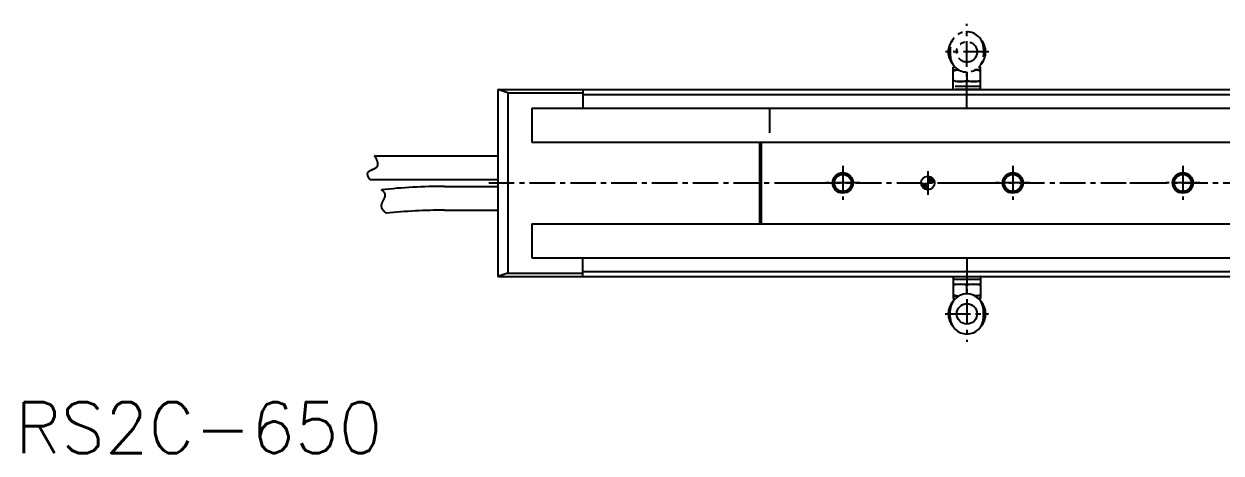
# Model space of a CAD drawing. Extents: x -697 to 364, y 95 to 519.
# Drawn here: x -660.4 to -308.3, y 94.6 to 220.7 of the extents above; entities that cross this region are included whole.
import ezdxf

# ---------------------------------------------------------------- set-up
doc = ezdxf.new("R2010")
doc.units = 0
for name, pattern in [('CENTER', [12, 7.5, -1.5, 1.5, -1.5]), ('CONTINOUS', [0]), ('PHANTOM', [15, 7.5, -1.5, 1.5, -1.5, 1.5, -1.5])]:
    doc.linetypes.add(name, pattern=pattern)
doc.layers.get('0').update_dxf_attribs({"linetype": 'CONTINUOUS'})
doc.layers.add('CENTER', color=1, linetype='CENTER')
doc.styles.get("Standard").update_dxf_attribs({"font": 'txt', "bigfont": 'EXTFONT'})

# ---------------------------------------------------------------- blocks, each defined once
blk = doc.blocks.new('*X7')
at = {"color": 0, "linetype": 'CONTINOUS'}
for p, q in [((-396.51, 173.81), (-396.36, 173.96)), ((-396.45, 173.43), (-395.91, 173.96)), ((-396.33, 173.1), (-395.47, 173.96)), ((-396.16, 172.82), (-395.02, 173.96)), ((-395.96, 172.58), (-394.57, 173.96)), ((-395.72, 172.37), (-394.52, 173.57)), ((-395.45, 172.19), (-394.52, 173.12)), ((-395.13, 172.06), (-394.52, 172.68)), ((-394.52, 175.81), (-394.37, 175.96)), ((-394.52, 175.36), (-393.99, 175.89)), ((-394.52, 174.91), (-393.66, 175.77)), ((-394.52, 174.46), (-393.38, 175.6)), ((-394.52, 174.02), (-393.13, 175.4)), ((-394.13, 173.96), (-392.92, 175.17)), ((-393.68, 173.96), (-392.75, 174.89)), ((-393.23, 173.96), (-392.62, 174.58)), ((-392.78, 173.96), (-392.53, 174.21)), ((-394.77, 171.98), (-394.52, 172.23))]:
    blk.add_line(p, q, dxfattribs=at)

msp = doc.modelspace()

# ---------------------------------------------------------------- linework, layer by layer
at = {"color": 3, "linetype": 'PHANTOM'}
for p, q in [((-387.92, 213.46), (-387.92, 211.46)), ((-378.12, 213.46), (-378.12, 211.46)), ((-387.02, 207.96), (-386.65, 208.17)), ((-387.02, 207.96), (-386.45, 207.96)), ((-387.02, 201.46), (-387.02, 207.96)), ((-379.02, 207.96), (-379.59, 207.96)), ((-379.02, 207.96), (-379.39, 208.17)), ((-379.02, 201.46), (-379.02, 207.96)), ((-387.02, 207.16), (-385.37, 207.16)), ((-383.02, 206.56), (-383.02, 204.12)), ((-379.02, 207.16), (-380.67, 207.16)), ((-379.02, 203.76), (-387.02, 203.76)), ((-379.02, 202.26), (-387.02, 202.26)), ((-379.02, 201.46), (-387.02, 201.46))]:
    msp.add_line(p, q, dxfattribs=at)
at = {"color": 7, "linetype": 'CONTINOUS'}
for p, q in [((-521.02, 201.46), (-521.02, 146.46)), ((-521.02, 201.46), (358.98, 201.46)), ((-518.02, 200.46), (-521.02, 201.46)), ((-496.02, 201.46), (-496.02, 195.96)), ((-518.02, 200.46), (-518.02, 147.46)), ((-518.02, 200.46), (-496.02, 200.46)), ((-496.02, 199.96), (334.98, 199.96)), ((-511.02, 195.96), (-511.02, 185.96)), ((-511.02, 195.96), (354.48, 195.96)), ((-511.02, 185.96), (354.48, 185.96)), ((-444.02, 185.96), (-444.02, 161.96)), ((-443.52, 185.96), (-443.52, 161.96)), ((-557.28, 181.96), (-521.02, 181.96)), ((-558.63, 174.96), (-521.02, 174.96)), ((-536.69, 172.96), (-521.02, 172.96)), ((-536.69, 165.96), (-521.02, 165.96)), ((-511.02, 161.96), (354.48, 161.96)), ((-511.02, 161.96), (-511.02, 151.96)), ((-511.02, 151.96), (354.48, 151.96)), ((-496.02, 146.46), (-496.02, 151.96)), ((-496.02, 147.96), (334.98, 147.96)), ((-518.02, 147.46), (-521.02, 146.46)), ((-521.02, 146.46), (358.98, 146.46)), ((-518.02, 147.46), (-496.02, 147.46)), ((-387.02, 146.46), (-387.02, 139.96)), ((-387.02, 146.46), (-379.02, 146.46)), ((-387.02, 145.66), (-379.02, 145.66)), ((-379.02, 146.46), (-379.02, 139.96)), ((-387.02, 144.16), (-379.02, 144.16)), ((-383.02, 141.36), (-383.02, 143.8)), ((-387.02, 140.76), (-385.37, 140.76)), ((-387.02, 139.96), (-386.65, 139.75)), ((-387.02, 139.96), (-386.45, 139.96)), ((-379.02, 140.76), (-380.67, 140.76)), ((-379.02, 139.96), (-379.59, 139.96)), ((-379.02, 139.96), (-379.39, 139.75)), ((-387.92, 134.46), (-387.92, 136.46)), ((-378.12, 134.46), (-378.12, 136.46))]:
    msp.add_line(p, q, dxfattribs=at)
at = {"color": 7, "linetype": 'CENTER'}
for p, q in [((-441.07, 195.69), (-441.07, 188.7)), ((-394.52, 177.45), (-394.52, 170.46))]:
    msp.add_line(p, q, dxfattribs=at)
at = {"color": 7}
for points in [[(-558.63, 174.96, 0), (-558.66, 175, 0), (-558.69, 175.04, 0), (-558.72, 175.08, 0), (-558.74, 175.12, 0), (-558.77, 175.16, 0), (-558.79, 175.2, 0), (-558.82, 175.24, 0), (-558.85, 175.28, 0), (-558.87, 175.32, 0), (-558.9, 175.37, 0), (-558.92, 175.41, 0), (-558.95, 175.45, 0), (-558.97, 175.5, 0), (-558.99, 175.54, 0), (-559.02, 175.59, 0), (-559.04, 175.63, 0), (-559.06, 175.68, 0), (-559.08, 175.73, 0), (-559.11, 175.77, 0), (-559.12, 175.82, 0), (-559.14, 175.86, 0), (-559.16, 175.91, 0), (-559.18, 175.96, 0), (-559.2, 176, 0), (-559.21, 176.05, 0), (-559.23, 176.09, 0), (-559.24, 176.14, 0), (-559.25, 176.19, 0), (-559.26, 176.23, 0), (-559.27, 176.28, 0), (-559.28, 176.32, 0), (-559.29, 176.37, 0), (-559.3, 176.41, 0), (-559.3, 176.46, 0), (-559.31, 176.5, 0), (-559.31, 176.54, 0), (-559.31, 176.59, 0), (-559.31, 176.63, 0), (-559.31, 176.67, 0), (-559.31, 176.71, 0), (-559.3, 176.75, 0), (-559.29, 176.79, 0), (-559.29, 176.83, 0), (-559.28, 176.87, 0), (-559.26, 176.9, 0), (-559.25, 176.94, 0), (-559.24, 176.98, 0), (-559.22, 177.01, 0), (-559.2, 177.04, 0), (-559.18, 177.08, 0), (-559.16, 177.11, 0), (-559.14, 177.14, 0), (-559.11, 177.17, 0), (-559.09, 177.2, 0), (-559.06, 177.23, 0), (-559.03, 177.26, 0), (-559, 177.29, 0), (-558.97, 177.32, 0), (-558.94, 177.35, 0), (-558.9, 177.38, 0), (-558.87, 177.4, 0), (-558.83, 177.43, 0), (-558.8, 177.45, 0), (-558.76, 177.48, 0), (-558.72, 177.5, 0), (-558.68, 177.53, 0), (-558.64, 177.55, 0), (-558.6, 177.58, 0), (-558.56, 177.6, 0), (-558.51, 177.62, 0), (-558.47, 177.65, 0), (-558.43, 177.67, 0), (-558.38, 177.69, 0), (-558.34, 177.71, 0), (-558.29, 177.73, 0), (-558.25, 177.75, 0), (-558.2, 177.78, 0), (-558.15, 177.8, 0), (-558.11, 177.82, 0), (-558.06, 177.84, 0), (-558.01, 177.86, 0), (-557.96, 177.88, 0), (-557.92, 177.9, 0), (-557.87, 177.92, 0), (-557.82, 177.94, 0), (-557.77, 177.96, 0), (-557.73, 177.99, 0), (-557.68, 178.01, 0), (-557.63, 178.03, 0), (-557.58, 178.05, 0), (-557.53, 178.07, 0), (-557.49, 178.09, 0), (-557.44, 178.11, 0), (-557.39, 178.13, 0), (-557.35, 178.16, 0), (-557.3, 178.18, 0), (-557.26, 178.2, 0), (-557.21, 178.22, 0), (-557.17, 178.25, 0), (-557.12, 178.27, 0), (-557.08, 178.29, 0), (-557.04, 178.32, 0), (-557, 178.34, 0), (-556.96, 178.37, 0), (-556.92, 178.39, 0), (-556.88, 178.42, 0), (-556.84, 178.44, 0), (-556.8, 178.47, 0), (-556.77, 178.5, 0), (-556.73, 178.53, 0), (-556.7, 178.55, 0), (-556.66, 178.58, 0), (-556.63, 178.61, 0), (-556.6, 178.64, 0), (-556.57, 178.67, 0), (-556.54, 178.7, 0), (-556.51, 178.74, 0), (-556.49, 178.77, 0), (-556.47, 178.8, 0), (-556.44, 178.84, 0), (-556.42, 178.87, 0), (-556.4, 178.91, 0), (-556.38, 178.94, 0), (-556.37, 178.98, 0), (-556.35, 179.02, 0), (-556.34, 179.05, 0), (-556.33, 179.09, 0), (-556.31, 179.13, 0), (-556.3, 179.17, 0), (-556.29, 179.21, 0), (-556.29, 179.25, 0), (-556.28, 179.29, 0), (-556.27, 179.34, 0), (-556.27, 179.38, 0), (-556.27, 179.42, 0), (-556.27, 179.47, 0), (-556.27, 179.51, 0), (-556.27, 179.56, 0), (-556.27, 179.6, 0), (-556.27, 179.64, 0), (-556.28, 179.69, 0), (-556.28, 179.74, 0), (-556.29, 179.78, 0), (-556.29, 179.83, 0), (-556.3, 179.88, 0), (-556.31, 179.92, 0), (-556.32, 179.97, 0), (-556.33, 180.02, 0), (-556.34, 180.06, 0), (-556.35, 180.11, 0), (-556.36, 180.16, 0), (-556.38, 180.21, 0), (-556.39, 180.25, 0), (-556.41, 180.3, 0), (-556.42, 180.35, 0), (-556.44, 180.4, 0), (-556.46, 180.45, 0), (-556.48, 180.5, 0), (-556.49, 180.54, 0), (-556.51, 180.59, 0), (-556.53, 180.64, 0), (-556.55, 180.69, 0), (-556.57, 180.74, 0), (-556.59, 180.78, 0), (-556.62, 180.83, 0), (-556.64, 180.88, 0), (-556.66, 180.93, 0), (-556.68, 180.97, 0), (-556.71, 181.02, 0), (-556.73, 181.07, 0), (-556.76, 181.11, 0), (-556.78, 181.16, 0), (-556.81, 181.21, 0), (-556.83, 181.25, 0), (-556.86, 181.3, 0), (-556.88, 181.34, 0), (-556.91, 181.39, 0), (-556.93, 181.43, 0), (-556.96, 181.47, 0), (-556.99, 181.52, 0), (-557.01, 181.56, 0), (-557.04, 181.6, 0), (-557.07, 181.65, 0), (-557.09, 181.69, 0), (-557.12, 181.73, 0), (-557.15, 181.77, 0), (-557.17, 181.81, 0), (-557.2, 181.85, 0), (-557.23, 181.89, 0), (-557.25, 181.93, 0), (-557.28, 181.96, 0)], [(-553.79, 165.05, 0), (-553.82, 165.07, 0), (-553.86, 165.09, 0), (-553.89, 165.12, 0), (-553.92, 165.15, 0), (-553.96, 165.17, 0), (-553.99, 165.2, 0), (-554.02, 165.22, 0), (-554.06, 165.25, 0), (-554.09, 165.28, 0), (-554.12, 165.31, 0), (-554.16, 165.34, 0), (-554.19, 165.36, 0), (-554.22, 165.39, 0), (-554.26, 165.42, 0), (-554.29, 165.45, 0), (-554.32, 165.48, 0), (-554.35, 165.51, 0), (-554.38, 165.55, 0), (-554.41, 165.58, 0), (-554.45, 165.61, 0), (-554.48, 165.64, 0), (-554.51, 165.68, 0), (-554.53, 165.71, 0), (-554.57, 165.74, 0), (-554.59, 165.78, 0), (-554.62, 165.81, 0), (-554.65, 165.84, 0), (-554.68, 165.88, 0), (-554.71, 165.91, 0), (-554.73, 165.95, 0), (-554.76, 165.98, 0), (-554.78, 166.02, 0), (-554.81, 166.06, 0), (-554.83, 166.09, 0), (-554.86, 166.13, 0), (-554.88, 166.16, 0), (-554.9, 166.2, 0), (-554.92, 166.24, 0), (-554.95, 166.28, 0), (-554.97, 166.31, 0), (-554.99, 166.35, 0), (-555, 166.39, 0), (-555.02, 166.43, 0), (-555.04, 166.47, 0), (-555.06, 166.5, 0), (-555.08, 166.54, 0), (-555.09, 166.58, 0), (-555.11, 166.62, 0), (-555.12, 166.66, 0), (-555.13, 166.7, 0), (-555.14, 166.74, 0), (-555.15, 166.78, 0), (-555.17, 166.82, 0), (-555.17, 166.86, 0), (-555.18, 166.9, 0), (-555.19, 166.94, 0), (-555.2, 166.98, 0), (-555.2, 167.02, 0), (-555.21, 167.06, 0), (-555.21, 167.1, 0), (-555.21, 167.14, 0), (-555.22, 167.18, 0), (-555.22, 167.22, 0), (-555.22, 167.26, 0), (-555.21, 167.3, 0), (-555.21, 167.34, 0), (-555.21, 167.38, 0), (-555.2, 167.42, 0), (-555.2, 167.46, 0), (-555.19, 167.5, 0), (-555.18, 167.54, 0), (-555.17, 167.58, 0), (-555.17, 167.62, 0), (-555.16, 167.66, 0), (-555.15, 167.7, 0), (-555.13, 167.75, 0), (-555.12, 167.78, 0), (-555.11, 167.83, 0), (-555.1, 167.87, 0), (-555.08, 167.91, 0), (-555.07, 167.95, 0), (-555.05, 167.99, 0), (-555.04, 168.03, 0), (-555.02, 168.07, 0), (-555, 168.11, 0), (-554.99, 168.15, 0), (-554.97, 168.19, 0), (-554.95, 168.23, 0), (-554.93, 168.27, 0), (-554.91, 168.31, 0), (-554.9, 168.35, 0), (-554.88, 168.4, 0), (-554.86, 168.44, 0), (-554.84, 168.48, 0), (-554.82, 168.52, 0), (-554.8, 168.56, 0), (-554.78, 168.6, 0), (-554.76, 168.64, 0), (-554.74, 168.68, 0), (-554.71, 168.72, 0), (-554.69, 168.76, 0), (-554.67, 168.8, 0), (-554.65, 168.84, 0), (-554.63, 168.88, 0), (-554.61, 168.92, 0), (-554.59, 168.96, 0), (-554.57, 169, 0), (-554.55, 169.04, 0), (-554.53, 169.08, 0), (-554.51, 169.12, 0), (-554.49, 169.16, 0), (-554.47, 169.2, 0), (-554.45, 169.24, 0), (-554.43, 169.28, 0), (-554.41, 169.32, 0), (-554.39, 169.36, 0), (-554.37, 169.4, 0), (-554.35, 169.44, 0), (-554.34, 169.48, 0), (-554.32, 169.52, 0), (-554.3, 169.56, 0), (-554.29, 169.6, 0), (-554.27, 169.64, 0), (-554.25, 169.68, 0), (-554.24, 169.72, 0), (-554.23, 169.75, 0), (-554.21, 169.79, 0), (-554.2, 169.83, 0), (-554.19, 169.87, 0), (-554.18, 169.91, 0), (-554.17, 169.95, 0), (-554.16, 169.99, 0), (-554.15, 170.03, 0), (-554.14, 170.06, 0), (-554.13, 170.1, 0), (-554.13, 170.14, 0), (-554.12, 170.18, 0), (-554.12, 170.22, 0), (-554.11, 170.26, 0), (-554.11, 170.29, 0), (-554.11, 170.33, 0), (-554.11, 170.37, 0), (-554.11, 170.41, 0), (-554.11, 170.44, 0), (-554.11, 170.48, 0), (-554.12, 170.52, 0), (-554.12, 170.56, 0), (-554.13, 170.59, 0), (-554.14, 170.63, 0), (-554.14, 170.67, 0), (-554.15, 170.7, 0), (-554.17, 170.74, 0), (-554.18, 170.78, 0), (-554.19, 170.81, 0), (-554.21, 170.85, 0), (-554.22, 170.88, 0), (-554.24, 170.92, 0), (-554.26, 170.96, 0), (-554.28, 170.99, 0), (-554.3, 171.03, 0), (-554.32, 171.06, 0), (-554.34, 171.1, 0), (-554.37, 171.13, 0), (-554.39, 171.16, 0), (-554.42, 171.2, 0), (-554.44, 171.23, 0), (-554.47, 171.26, 0), (-554.5, 171.3, 0), (-554.52, 171.33, 0), (-554.55, 171.36, 0), (-554.58, 171.39, 0), (-554.61, 171.43, 0), (-554.65, 171.46, 0), (-554.68, 171.49, 0), (-554.71, 171.52, 0), (-554.74, 171.55, 0), (-554.77, 171.58, 0), (-554.81, 171.6, 0), (-554.84, 171.63, 0), (-554.88, 171.66, 0), (-554.91, 171.69, 0), (-554.95, 171.71, 0), (-554.98, 171.74, 0), (-555.02, 171.76, 0), (-555.05, 171.79, 0), (-555.09, 171.81, 0), (-555.12, 171.84, 0), (-555.16, 171.86, 0), (-555.19, 171.88, 0), (-555.23, 171.91, 0), (-555.27, 171.93, 0)]]:
    msp.add_polyline3d(points, dxfattribs=at)
at = {"color": 3, "linetype": 'PHANTOM'}
msp.add_circle((-383.02, 212.46), 3, dxfattribs=at)
at = {"color": 7, "linetype": 'CONTINOUS'}
for centre, radius in [((-419.52, 173.96), 3), ((-419.52, 173.96), 2.5), ((-369.52, 173.96), 3), ((-369.52, 173.96), 2.5), ((-319.52, 173.96), 3), ((-319.52, 173.96), 2.5), ((-383.02, 135.46), 3)]:
    msp.add_circle(centre, radius, dxfattribs=at)
at = {"color": 7, "linetype": 'CONTINUOUS'}
msp.add_circle((-394.52, 173.96), 2, dxfattribs=at)
at = {"color": 3, "linetype": 'PHANTOM'}
for centre, radius, start, end in [((-383.02, 213.46), 4.9, 0, 180), ((-383.02, 212.46), 5.5, 138.839, 221.1612), ((-383.02, 212.46), 5.5, 318.8389, 41.1611), ((-383.02, 211.46), 4.9, 180.0001, 0), ((-385.02, 201.39), 5.78, 93.2941, 110.2561), ((-381.02, 201.39), 5.78, 69.7439, 86.706), ((-385.02, 209.54), 5.78, 249.7439, 290.2561), ((-381.02, 209.54), 5.78, 249.7439, 290.2561)]:
    msp.add_arc(centre, radius, start, end, dxfattribs=at)
at = {"color": 7, "linetype": 'CONTINOUS'}
for centre, radius, start, end in [((-536.69, 5.96), 167, 90, 96.3867), ((-536.69, 5.96), 160, 90, 96.135), ((-383.02, 136.46), 4.9, 0, 180), ((-385.02, 138.39), 5.78, 69.7439, 110.2561), ((-385.02, 146.54), 5.78, 249.7439, 266.706), ((-381.02, 138.39), 5.78, 69.7439, 110.2561), ((-381.02, 146.54), 5.78, 273.2941, 290.2561), ((-383.02, 135.46), 5.5, 138.8389, 221.1611), ((-383.02, 135.46), 5.5, 318.839, 41.1612), ((-383.02, 134.46), 4.9, 180, 0)]:
    msp.add_arc(centre, radius, start, end, dxfattribs=at)
for p in [(-387.02, 201.46), (-383.02, 201.46), (-383.02, 201.46), (-383.02, 201.46), (-383.02, 146.46), (-383.02, 146.46), (-383.02, 146.46), (-383.02, 146.46), (-379.02, 146.46)]:
    msp.add_point(p, dxfattribs=at)
at = {"layer": 'CENTER', "color": 1, "linetype": 'CENTER'}
for p, q in [((-383.02, 196.1), (-383.02, 220.69)), ((-376.56, 212.46), (-389.35, 212.46)), ((-419.52, 178.96), (-419.52, 168.96)), ((-369.52, 178.96), (-369.52, 168.96)), ((-319.52, 178.96), (-319.52, 168.96)), ((-523.66, 173.96), (356.5, 173.96)), ((-435.08, 173.96), (-426.2, 173.96)), ((-414.52, 173.96), (-424.52, 173.96)), ((-385.08, 173.96), (-376.2, 173.96)), ((-385.08, 173.96), (-376.2, 173.96)), ((-364.52, 173.96), (-374.52, 173.96)), ((-335.08, 173.96), (-326.2, 173.96)), ((-335.08, 173.96), (-326.2, 173.96)), ((-314.52, 173.96), (-324.52, 173.96)), ((-383.02, 151.82), (-383.02, 127.24)), ((-389.47, 135.46), (-376.69, 135.46))]:
    msp.add_line(p, q, dxfattribs=at)

# ---------------------------------------------------------------- block references
at = {"color": 7, "linetype": 'CONTINUOUS'}
msp.add_blockref('*X7', (0, 0), dxfattribs=at)

# ---------------------------------------------------------------- texts
at = {"color": 7, "linetype": 'CONTINOUS'}
msp.add_text('RS2C-650', height=15, dxfattribs=at).set_placement((-662.97, 94.57))

doc.saveas('drawing.dxf')
